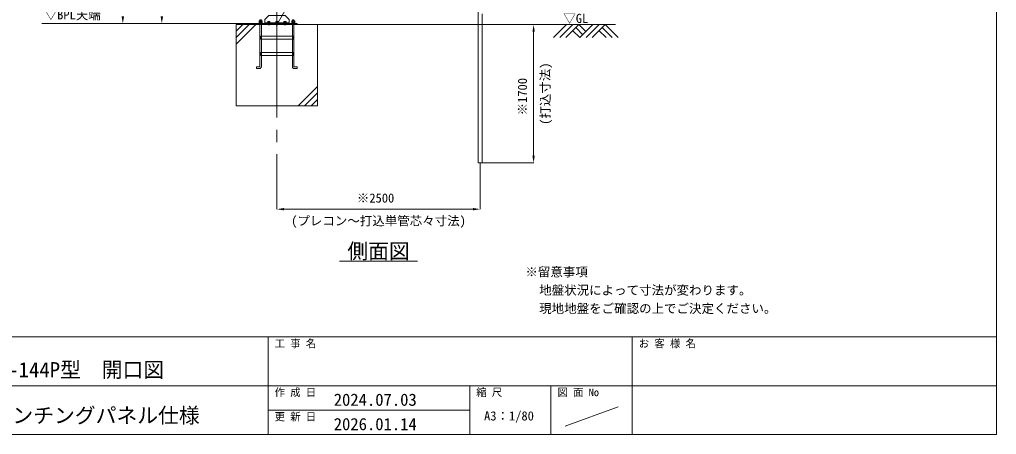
# Model space of a CAD drawing. Units: millimetres, scale not verified. Extents: x -13484 to 18716, y -23100 to 23100.
# Drawn here: x 6698 to 18716, y -23100 to -17997 of the extents above; entities that cross this region are included whole.
import ezdxf
from ezdxf.enums import TextEntityAlignment as Align

# ---------------------------------------------------------------- set-up
doc = ezdxf.new("R2010")
doc.units = ezdxf.units.MM
doc.header["$LTSCALE"] = 150
doc.linetypes.add('CHAIN2', pattern=[12, 9, -1, 1, -1])
doc.linetypes.add('DASHED1', pattern=[1.8, 1.2, -0.6])
for name, color, linetype, lineweight in [('0-5_ﾍﾞｰｽﾗｲﾝ', 5, 'Continuous', 18), ('0-6_ﾎﾞﾙﾄ類', 2, 'Continuous', 18), ('0-9_基礎工事用PCA大', 7, 'Continuous', 18), ('0-A_図面枠', 7, 'Continuous', 18), ('0-B_寸法', 3, 'Continuous', 18), ('0-F_大型柱', 7, 'Continuous', 18), ('1-1_単管', 7, 'Continuous', 18), ('1-6_通芯', 1, 'CHAIN2', 18), ('1-B_文字', 7, 'Continuous', 18)]:
    doc.layers.add(name, color=color, linetype=linetype, lineweight=lineweight)
doc.styles.add('ＭＳ ゴシック', font='')
doc.styles.get('ＭＳ ゴシック').set_extended_font_data('MS Gothic')

msp = doc.modelspace()

# ---------------------------------------------------------------- linework, layer by layer
at = {"layer": '0-5_ﾍﾞｰｽﾗｲﾝ'}
for p, q in [((9614.7, -18047), (6973, -18047)), ((10364.7, -18059), (14027.5, -18059))]:
    msp.add_line(p, q, dxfattribs=at)
at = {"layer": '0-6_ﾎﾞﾙﾄ類'}
for p, q in [((9655.1, -18027), (9655.1, -18012.4)), ((9674.2, -18027), (9674.2, -18012.4)), ((9752.8, -18020), (9751, -18021.1)), ((9751, -18021.1), (9751, -18029.8)), ((9752.8, -18020), (9776.5, -18020)), ((9757.8, -18021.1), (9757.8, -18029.8)), ((9771.5, -18021.1), (9771.5, -18029.8)), ((9776.5, -18020), (9778.3, -18021.1)), ((9778.3, -18021.1), (9778.3, -18029.8)), ((9852.8, -18020), (9851, -18021.1)), ((9851, -18021.1), (9851, -18029.8)), ((9852.8, -18020), (9876.5, -18020)), ((9857.8, -18021.1), (9857.8, -18029.8)), ((9871.5, -18021.1), (9871.5, -18029.8)), ((9876.5, -18020), (9878.3, -18021.1)), ((9878.3, -18021.1), (9878.3, -18029.8)), ((9952.8, -18020), (9951, -18021.1)), ((9951, -18021.1), (9951, -18029.8)), ((9952.8, -18020), (9976.5, -18020)), ((9957.8, -18021.1), (9957.8, -18029.8)), ((9971.5, -18021.1), (9971.5, -18029.8)), ((9976.5, -18020), (9978.3, -18021.1)), ((9978.3, -18021.1), (9978.3, -18029.8)), ((10055.1, -18027), (10055.1, -18012.4)), ((10074.2, -18027), (10074.2, -18012.4)), ((9655.1, -18029.8), (9655.1, -18044.4)), ((9674.2, -18029.8), (9674.2, -18044.4)), ((9751, -18029.8), (9778.3, -18029.8)), ((9753.4, -18030), (9775.9, -18030)), ((9756.7, -18059), (9756.7, -18037)), ((9756.7, -18059), (9757.9, -18061.8)), ((9757.9, -18061.8), (9757.9, -18037)), ((9763.5, -18033), (9764.5, -18037)), ((9764.8, -18033), (9765.9, -18037)), ((9772.6, -18059), (9772.6, -18037)), ((9851, -18029.8), (9878.3, -18029.8)), ((9853.4, -18030), (9875.9, -18030)), ((9856.6, -18059), (9856.6, -18037)), ((9856.6, -18059), (9857.9, -18061.8)), ((9857.9, -18061.8), (9857.9, -18037)), ((9863.5, -18033), (9864.5, -18037)), ((9864.8, -18033), (9865.8, -18037)), ((9872.7, -18059), (9872.7, -18037)), ((9951, -18029.8), (9978.3, -18029.8)), ((9953.4, -18030), (9975.9, -18030)), ((9956.7, -18059), (9956.7, -18037)), ((9956.7, -18059), (9957.9, -18061.8)), ((9957.9, -18061.8), (9957.9, -18037)), ((9963.5, -18033), (9964.5, -18037)), ((9964.8, -18033), (9965.8, -18037)), ((9972.7, -18059), (9972.7, -18037)), ((10055.1, -18029.8), (10055.1, -18044.4)), ((10074.2, -18029.8), (10074.2, -18044.4))]:
    msp.add_line(p, q, dxfattribs=at)
for points in [[(9646.2, -18027), (9646.2, -18012.4), (9683.1, -18012.4), (9683.1, -18027), (9680.7, -18028.4), (9648.7, -18028.4)], [(10046.2, -18027), (10046.2, -18012.4), (10083.1, -18012.4), (10083.1, -18027), (10080.7, -18028.4), (10048.6, -18028.4)], [(9646.2, -18029.8), (9646.2, -18044.4), (9683.1, -18044.4), (9683.1, -18029.8), (9680.7, -18028.4), (9648.7, -18028.4)], [(9646.7, -18044.4), (9682.6, -18044.4), (9682.6, -18047), (9646.7, -18047)], [(9778.6, -18030), (9778.6, -18033), (9750.7, -18033), (9750.7, -18030)], [(9750.7, -18033), (9778.6, -18033), (9778.6, -18037), (9750.7, -18037)], [(9878.7, -18030), (9878.7, -18033), (9850.7, -18033), (9850.7, -18030)], [(9850.7, -18033), (9878.7, -18033), (9878.7, -18037), (9850.7, -18037)], [(9978.7, -18030), (9978.7, -18033), (9950.7, -18033), (9950.7, -18030)], [(9950.7, -18033), (9978.7, -18033), (9978.7, -18037), (9950.7, -18037)], [(10046.2, -18029.8), (10046.2, -18044.4), (10083.1, -18044.4), (10083.1, -18029.8), (10080.7, -18028.4), (10048.6, -18028.4)], [(10046.7, -18044.4), (10082.7, -18044.4), (10082.7, -18047), (10046.7, -18047)]]:
    msp.add_lwpolyline(points, close=True, dxfattribs=at)
for points in [[(9756.7, -18059), (9772.6, -18059), (9771.4, -18061.8)], [(9757.9, -18061.8), (9771.4, -18061.8), (9771.4, -18037)], [(9856.6, -18059), (9872.7, -18059), (9871.4, -18061.8)], [(9857.9, -18061.8), (9871.4, -18061.8), (9871.4, -18037)], [(9956.7, -18059), (9972.7, -18059), (9971.4, -18061.8)], [(9957.9, -18061.8), (9971.4, -18061.8), (9971.4, -18037)]]:
    msp.add_lwpolyline(points, dxfattribs=at)
for centre, radius, start, end in [((9754.4, -18026.1), 6.04, 55.616, 124.384), ((9764.7, -18042.6), 22.6, 72.412, 107.588), ((9774.9, -18026.1), 6.04, 55.616, 124.384), ((9854.4, -18026.1), 6.04, 55.616, 124.384), ((9864.7, -18042.6), 22.6, 72.412, 107.588), ((9874.9, -18026.1), 6.04, 55.616, 124.384), ((9954.4, -18026.1), 6.04, 55.616, 124.384), ((9964.6, -18042.6), 22.6, 72.412, 107.588), ((9974.9, -18026.1), 6.04, 55.616, 124.384), ((9650.7, -18019.2), 8.96, 240, 300), ((9650.7, -18037.6), 8.96, 60, 120), ((9664.6, -17996), 32.5, 252.932, 287.068), ((9664.6, -18060.9), 32.5, 72.932, 107.068), ((9678.7, -18019.2), 8.94, 239.975, 300.025), ((9678.7, -18037.6), 8.94, 59.975, 120.025), ((9753.4, -18029.8), 0.19, 180, 270), ((9775.9, -18029.8), 0.19, 270, 0), ((9853.4, -18029.8), 0.19, 180, 270), ((9875.9, -18029.8), 0.19, 270, 0), ((9953.4, -18029.8), 0.19, 180, 270), ((9975.9, -18029.8), 0.19, 270, 0), ((10050.7, -18019.2), 8.96, 240, 300), ((10050.7, -18037.6), 8.96, 60, 120), ((10064.7, -17996), 32.5, 252.932, 287.068), ((10064.7, -18060.9), 32.5, 72.932, 107.068), ((10078.6, -18019.2), 8.94, 239.975, 300.025), ((10078.6, -18037.6), 8.94, 59.975, 120.025)]:
    msp.add_arc(centre, radius, start, end, dxfattribs=at)
at = {"layer": '0-9_基礎工事用PCA大'}
for p, q in [((9364.6, -18299), (9604.7, -18059)), ((9364.6, -18219), (9524.7, -18059)), ((9364.6, -18139), (9444.7, -18059)), ((9674.2, -18239), (9674.2, -18401)), ((10055.1, -18239), (10055.1, -18401)), ((9674.2, -18439), (9674.2, -18576)), ((10055.1, -18439), (10055.1, -18576)), ((10364.7, -18819), (10124.7, -19059)), ((10364.7, -18899), (10204.7, -19059)), ((10364.7, -18979), (10284.7, -19059))]:
    msp.add_line(p, q, dxfattribs=at)
at = {"layer": '0-9_基礎工事用PCA大', "color": 4, "linetype": 'DASHED1', "lineweight": 9}
for p, q in [((9650, -18047), (9650, -18059)), ((9679.7, -18047), (9679.7, -18059)), ((9756.7, -18047), (9756.7, -18059)), ((9772.6, -18047), (9772.6, -18059)), ((9856.6, -18047), (9856.6, -18059)), ((9872.7, -18047), (9872.7, -18059)), ((9956.7, -18047), (9956.7, -18059)), ((9972.7, -18047), (9972.7, -18059)), ((10049.7, -18047), (10049.7, -18059)), ((10079.7, -18047), (10079.7, -18059)), ((9674.2, -18201), (9674.2, -18239)), ((10055.1, -18201), (10055.1, -18239)), ((9674.2, -18401), (9674.2, -18439)), ((10055.1, -18401), (10055.1, -18439))]:
    msp.add_line(p, q, dxfattribs=at)
at = {"layer": '0-9_基礎工事用PCA大'}
for points in [[(9655.1, -18576), (9655.1, -17999), (9674.2, -17999), (9674.2, -18201)], [(9655.1, -18061.5), (9657.6, -18059), (9657.6, -17999), (9671.7, -17999), (9671.7, -18059), (9674.2, -18061.5)], [(10074.2, -18576), (10074.2, -17999), (10055.1, -17999), (10055.1, -18201)], [(10074.2, -18061.5), (10071.7, -18059), (10071.7, -17999), (10057.6, -17999), (10057.6, -18059), (10055.1, -18061.5)], [(9651.2, -18599), (9614.2, -18599), (9614.2, -18579.9), (9651.1, -18579.9)], [(10078.1, -18599), (10115.1, -18599), (10115.1, -18579.9), (10078.2, -18579.9)]]:
    msp.add_lwpolyline(points, dxfattribs=at)
for points in [[(9364.6, -19059), (10364.7, -19059), (10364.7, -18059), (9364.6, -18059)], [(9614.7, -18059), (10114.6, -18059), (10114.6, -18047), (9614.7, -18047)], [(9664.6, -18201), (10064.7, -18201), (10064.7, -18239), (9664.6, -18239)], [(9664.6, -18401), (10064.7, -18401), (10064.7, -18439), (9664.6, -18439)]]:
    msp.add_lwpolyline(points, close=True, dxfattribs=at)
for centre, radius, start, end in [((9651.1, -18576), 4, 270, 0), ((9651.2, -18576), 23, 270, 0), ((10078.1, -18576), 23, 180, 270), ((10078.2, -18576), 4, 180, 270)]:
    msp.add_arc(centre, radius, start, end, dxfattribs=at)
at = {"layer": '0-A_図面枠'}
for p, q in [((-13484.2, -21900), (18715.8, -21900)), ((9755.8, -21900), (9755.8, -23100)), ((14235.8, -21900), (14235.8, -23100)), ((5275.8, -22500), (18715.8, -22500)), ((12235.8, -22500), (12235.8, -23100)), ((13235.8, -22500), (13235.8, -23100)), ((12235.8, -22800), (9755.8, -22800)), ((13408.6, -22999), (14063.1, -22761))]:
    msp.add_line(p, q, dxfattribs=at)
msp.add_lwpolyline([(-13484.2, -900), (18715.8, -900), (18715.8, -23100), (-13484.2, -23100)], close=True, dxfattribs=at)
at = {"layer": '0-B_寸法'}
for p, q in [((9613.6, -18047), (7967.7, -18047)), ((9613.6, -18047), (8447.7, -18047)), ((12382.8, -18059), (13022.8, -18059)), ((13021.8, -18147), (13021.8, -19671)), ((12364.6, -19760), (12364.6, -20330.5)), ((12390, -19759), (13022.8, -19759)), ((9864.7, -20010.5), (9864.7, -20330.5)), ((12276.7, -20329.5), (9952.6, -20329.5))]:
    msp.add_line(p, q, dxfattribs=at)
at = {"layer": '0-B_寸法', "color": 91}
for points in [[(7954, -17959), (7968.7, -18047), (7983.3, -17959)], [(8434, -17959), (8448.7, -18047), (8463.3, -17959)], [(13007.2, -18147), (13021.8, -18059), (13036.5, -18147)], [(13007.2, -19671), (13021.8, -19759), (13036.5, -19671)], [(9952.6, -20314.9), (9864.7, -20329.5), (9952.6, -20344.2)], [(12276.7, -20314.9), (12364.6, -20329.5), (12276.7, -20344.2)]]:
    msp.add_solid(points, dxfattribs=at)
at = {"layer": '0-F_大型柱'}
msp.add_line((9714.7, -18037), (10014.7, -18037), dxfattribs=at)
at = {"layer": '0-F_大型柱', "color": 4, "linetype": 'DASHED1', "lineweight": 9}
for p, q in [((9754.7, -18037), (9754.7, -18047)), ((9774.7, -18037), (9774.7, -18047)), ((9854.7, -18037), (9854.7, -18047)), ((9874.6, -18037), (9874.6, -18047)), ((9954.7, -18037), (9954.7, -18047)), ((9974.7, -18037), (9974.7, -18047))]:
    msp.add_line(p, q, dxfattribs=at)
at = {"layer": '0-F_大型柱'}
msp.add_lwpolyline([(9764.7, -17947), (9964.6, -17947), (10014.7, -17997), (10014.7, -18047), (9714.7, -18047), (9714.7, -17997)], close=True, dxfattribs=at)
at = {"layer": '1-1_単管'}
msp.add_lwpolyline([(12340.4, -17866.8), (12340.4, -19759), (12389, -19759), (12389, -17927)], dxfattribs=at)
at = {"layer": '1-6_通芯'}
msp.add_line((9864.7, -12453.2), (9864.7, -20329.5), dxfattribs=at)
at = {"layer": '1-B_文字'}
for p, q in [((9865.5, -18053), (10138.6, -17580)), ((13428.4, -18059), (13268, -18219.4)), ((13504, -18059), (13343.6, -18219.4)), ((13579.6, -18059), (13419.2, -18219.4)), ((13504, -18134.6), (13588.8, -18219.4)), ((13541.8, -18096.8), (13628.2, -18183.2)), ((13579.6, -18059), (13666, -18145.4)), ((13752.4, -18059), (13592, -18219.4)), ((13828, -18059), (13667.6, -18219.4)), ((13903.6, -18059), (13743.2, -18219.4)), ((13828, -18134.6), (13912.8, -18219.4)), ((13865.8, -18096.8), (13988.4, -18219.4)), ((13903.6, -18059), (14064, -18219.4)), ((10634.7, -20969.5), (11594.7, -20969.5))]:
    msp.add_line(p, q, dxfattribs=at)

# ---------------------------------------------------------------- texts
at = {"layer": '0-A_図面枠', "style": 'ＭＳ ゴシック'}
for s, height, p in [('工 事 名', 93.84, (9835.8, -22056.8)), ('お 客 様 名', 93.84, (14315.8, -22056.8)), ('CYG-144P型\u3000開口図', 187.7, (6175.5, -22454.4)), ('作 成 日\u3000', 93.84, (9835.8, -22656.8)), ('縮 尺', 93.84, (12315.8, -22656.8)), ('図 面 No', 93.84, (13315.8, -22656.8)), ('2024.07.03', 150.1, (10563.4, -22792.6)), ('上部パンチングパネル仕様', 187.7, (5842, -23015.8)), ('更 新 日\u3000', 93.84, (9835.8, -22956.8)), ('A3：1/80', 112.6, (12412.5, -22961.8)), ('2026.01.14', 150.1, (10563.4, -23092.6))]:
    msp.add_text(s, height=height, dxfattribs=at).set_placement(p, align=Align.BOTTOM_LEFT)
at = {"layer": '0-B_寸法', "style": 'ＭＳ ゴシック'}
for s, p in [('(打込寸法)', (13254.8, -19293)), ('※1700', (12974.5, -19175.9))]:
    msp.add_text(s, height=112.6, rotation=90, dxfattribs=at).set_placement(p, align=Align.BOTTOM_LEFT)
for s, p in [('※2500', (10847.7, -20282.2)), ('(プレコン～打込単管芯々寸法)', (10039.5, -20562.5))]:
    msp.add_text(s, height=112.6, dxfattribs=at).set_placement(p, align=Align.BOTTOM_LEFT)
at = {"layer": '1-B_文字', "style": 'ＭＳ ゴシック'}
for s, height, p in [('▽BPL天端', 112.6, (7006.9, -18028.8)), ('▽GL', 112.6, (13387.6, -18072.8)), ('側面図', 187.7, (10730.7, -20995.1)), ('※留意事項', 112.6, (12920.9, -21190.8)), ('\u3000地盤状況によって寸法が変わります。', 112.6, (12937.2, -21415.3)), ('\u3000現地地盤をご確認の上でご決定ください。', 112.6, (12937.2, -21640.5))]:
    msp.add_text(s, height=height, dxfattribs=at).set_placement(p, align=Align.BOTTOM_LEFT)

doc.saveas('drawing.dxf')
